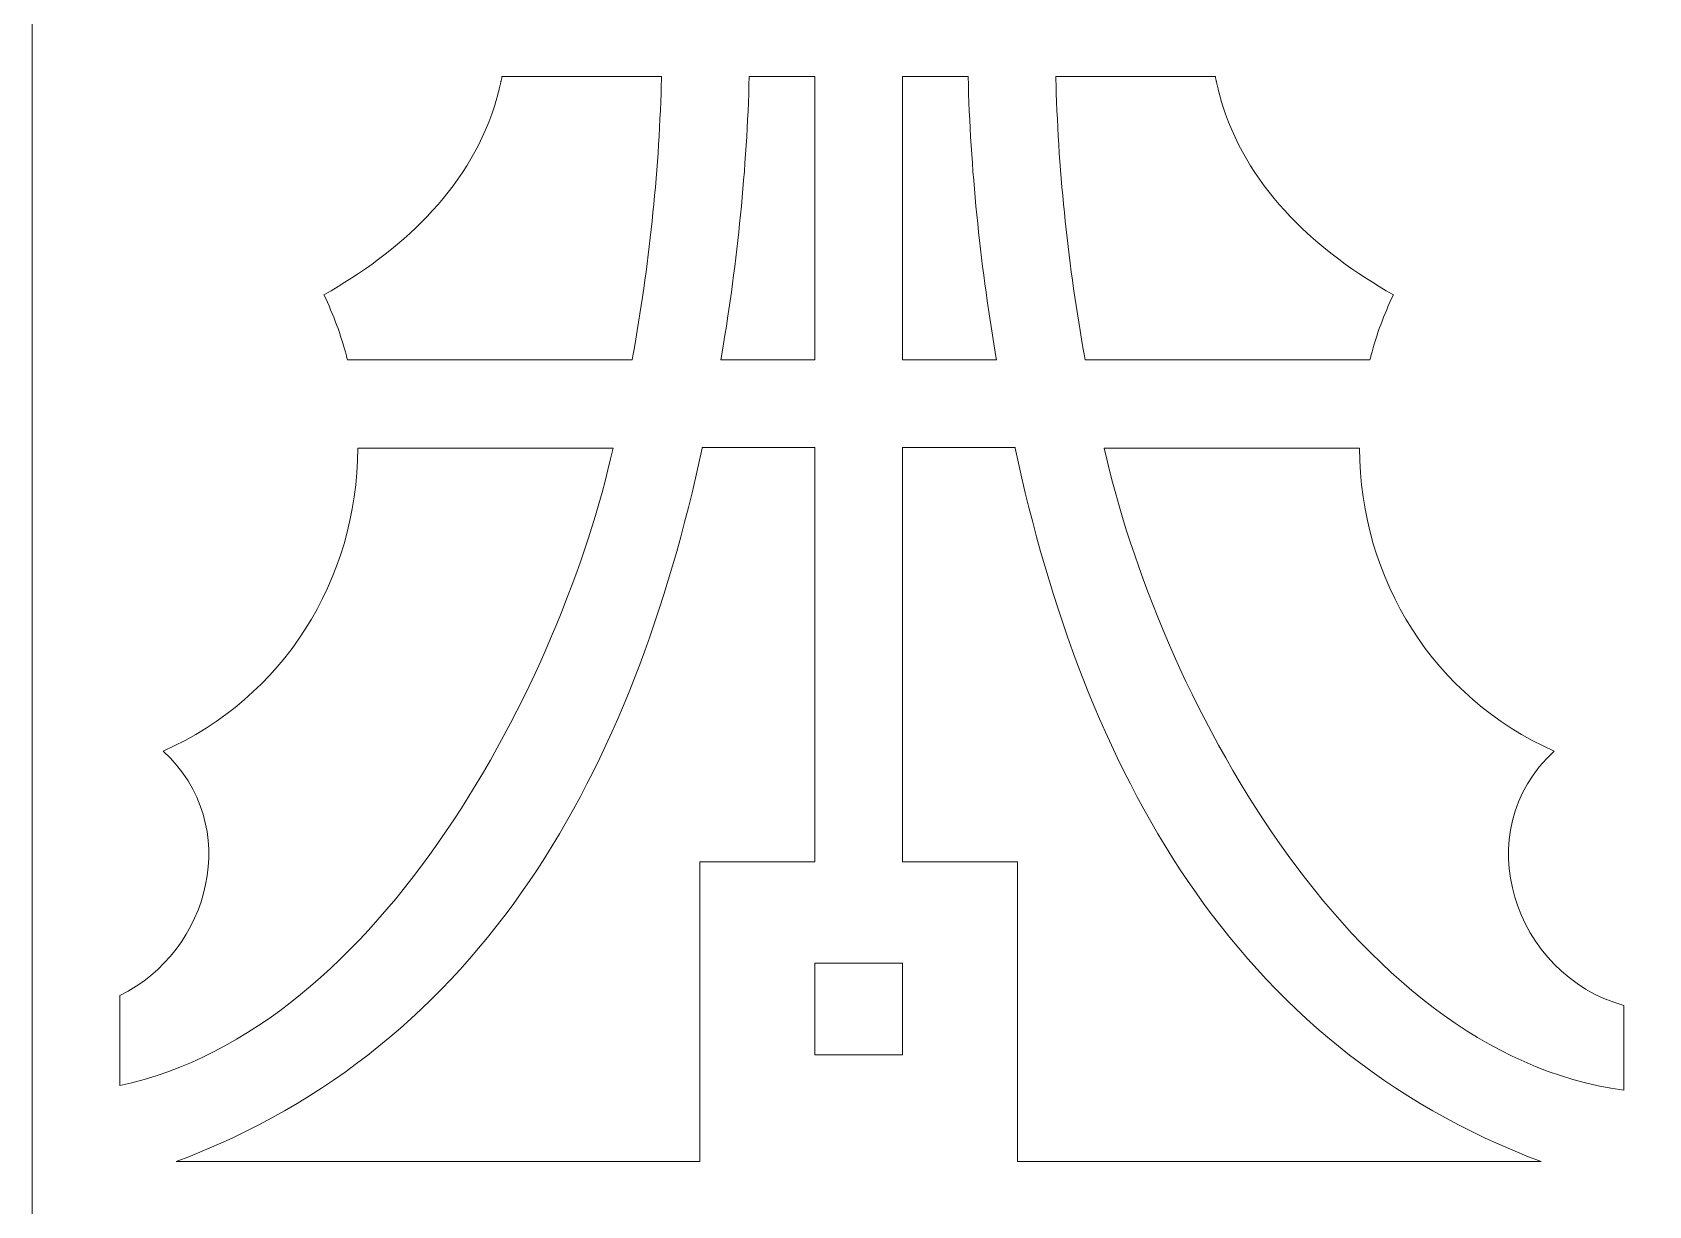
# Model space of a CAD drawing. Header units: centimetres. Extents: x -10 to 9.9, y -5 to 13.4.
# Drawn here: x -10.036 to -6.812, y -0.461 to 1.88 of the extents above; entities that cross this region are included whole.
import ezdxf

# ---------------------------------------------------------------- set-up
doc = ezdxf.new("R2010")
doc.units = ezdxf.units.CM
doc.header["$MEASUREMENT"] = 0
doc.layers.add('layer 1', color=7, linetype='Continuous')

msp = doc.modelspace()

# ---------------------------------------------------------------- linework, layer by layer
at = {"layer": 'layer 1', "color": 177, "lineweight": 9}
for points, knots in [([(-10.03585, 13.44236), (-10.03585, 13.44236), (-9.86153, 13.44236), (-9.86153, 13.44236), (-9.86153, 13.44236), (-9.86153, 13.44236), (-0.4594, 13.44236), (-0.4594, 13.44236), (-0.4594, 13.44236), (-0.4594, 13.44236), (-0.28508, 13.44236), (-0.28508, 13.44236), (-0.28508, 13.44236), (-0.28508, 13.44236), (-0.28508, 13.26803), (-0.28508, 13.26803), (-0.28508, 13.26803), (-0.28508, 13.26803), (-0.28508, -4.82596), (-0.28508, -4.82596), (-0.28508, -4.82596), (-0.28508, -4.82596), (-0.28508, -5.00029), (-0.28508, -5.00029), (-0.28508, -5.00029), (-0.28508, -5.00029), (-0.4594, -5.00029), (-0.4594, -5.00029), (-0.4594, -5.00029), (-0.4594, -5.00029), (-9.86153, -5.00029), (-9.86153, -5.00029), (-9.86153, -5.00029), (-9.86153, -5.00029), (-10.03585, -5.00029), (-10.03585, -5.00029), (-10.03585, -5.00029), (-10.03585, -5.00029), (-10.03585, -4.82596), (-10.03585, -4.82596), (-10.03585, -4.82596), (-10.03585, -4.82596), (-10.03585, 13.26803), (-10.03585, 13.26803), (-10.03585, 13.26803), (-10.03585, 13.26803), (-10.03585, 13.44236), (-10.03585, 13.44236)], [0, 0, 0, 0, 0.0769231, 0.0769231, 0.0769231, 0.0769231, 0.1538462, 0.1538462, 0.1538462, 0.1538462, 0.2307692, 0.2307692, 0.2307692, 0.2307692, 0.3076923, 0.3076923, 0.3076923, 0.3076923, 0.3846154, 0.3846154, 0.3846154, 0.3846154, 0.4615385, 0.4615385, 0.4615385, 0.4615385, 0.5384615, 0.5384615, 0.5384615, 0.5384615, 0.6153846, 0.6153846, 0.6153846, 0.6153846, 0.6923077, 0.6923077, 0.6923077, 0.6923077, 0.7692308, 0.7692308, 0.7692308, 0.7692308, 0.8461538, 0.8461538, 0.8461538, 0.8461538, 1, 1, 1, 1]), ([(-9.45412, 1.35599), (-9.30349, 1.44241), (-9.16931, 1.56161), (-9.11409, 1.73239), (-9.11409, 1.73239), (-9.11409, 1.73239), (-9.11407, 1.73239), (-9.11407, 1.73239), (-9.11407, 1.73239), (-9.11407, 1.73239), (-9.11346, 1.73433), (-9.11346, 1.73433), (-9.11346, 1.73433), (-9.11346, 1.73433), (-9.11344, 1.73433), (-9.11344, 1.73433), (-9.11344, 1.73433), (-9.11344, 1.73433), (-9.11199, 1.73919), (-9.11199, 1.73919), (-9.11199, 1.73919), (-9.11199, 1.73919), (-9.11195, 1.73919), (-9.11195, 1.73919), (-9.11195, 1.73919), (-9.11195, 1.73919), (-9.1117, 1.74012), (-9.1117, 1.74012), (-9.1117, 1.74012), (-9.1117, 1.74012), (-9.11168, 1.7401), (-9.11168, 1.7401), (-9.11168, 1.7401), (-9.11168, 1.7401), (-9.11167, 1.74021), (-9.11167, 1.74021), (-9.11167, 1.74021), (-9.11167, 1.74021), (-9.11165, 1.74021), (-9.11165, 1.74021), (-9.11165, 1.74021), (-9.11165, 1.74021), (-9.10998, 1.74601), (-9.10998, 1.74601), (-9.10998, 1.74601), (-9.10998, 1.74601), (-9.10996, 1.74602), (-9.10996, 1.74602), (-9.10996, 1.74602), (-9.10996, 1.74602), (-9.10973, 1.74685), (-9.10973, 1.74685), (-9.10973, 1.74685), (-9.10973, 1.74685), (-9.10972, 1.74685), (-9.10972, 1.74685), (-9.10972, 1.74685), (-9.10972, 1.74685), (-9.10794, 1.75327), (-9.10794, 1.75327), (-9.10794, 1.75327), (-9.10794, 1.75327), (-9.10792, 1.75327), (-9.10792, 1.75327), (-9.10792, 1.75327), (-9.10792, 1.75327), (-9.10774, 1.75402), (-9.10774, 1.75402), (-9.10774, 1.75402), (-9.10774, 1.75402), (-9.10772, 1.75403), (-9.10772, 1.75403), (-9.10772, 1.75403), (-9.10772, 1.75403), (-9.10582, 1.76131), (-9.10582, 1.76131), (-9.10582, 1.76131), (-9.10582, 1.76131), (-9.1058, 1.76131), (-9.1058, 1.76131), (-9.1058, 1.76131), (-9.1058, 1.76131), (-9.10578, 1.76145), (-9.10578, 1.76145), (-9.10578, 1.76145), (-9.10578, 1.76145), (-9.10577, 1.76145), (-9.10577, 1.76145), (-9.10577, 1.76145), (-9.10577, 1.76145), (-9.1046, 1.76621), (-9.1046, 1.76621), (-9.1046, 1.76621), (-9.1046, 1.76621), (-9.10459, 1.76621), (-9.10459, 1.76621), (-9.10459, 1.76621), (-9.10459, 1.76621), (-9.1044, 1.76711), (-9.1044, 1.76711), (-9.1044, 1.76711), (-9.1044, 1.76711), (-9.10438, 1.76716), (-9.10438, 1.76716), (-9.10438, 1.76716), (-9.10438, 1.76716), (-9.10248, 1.77538), (-9.10248, 1.77538), (-9.10248, 1.77538), (-9.10248, 1.77538), (-9.10245, 1.77538), (-9.10245, 1.77538), (-9.10245, 1.77538), (-9.10245, 1.77538), (-9.10227, 1.77627), (-9.10227, 1.77627), (-9.10227, 1.77627), (-9.10227, 1.77627), (-9.10226, 1.77627), (-9.10226, 1.77627), (-9.10226, 1.77627), (-9.10226, 1.77627), (-9.10112, 1.78174), (-9.10112, 1.78174), (-9.10112, 1.78174), (-9.10112, 1.78174), (-9.1011, 1.78174), (-9.1011, 1.78174), (-9.1011, 1.78174), (-9.1011, 1.78174), (-9.10095, 1.78262), (-9.10095, 1.78262), (-9.10095, 1.78262), (-9.10095, 1.78262), (-9.10094, 1.78262), (-9.10094, 1.78262), (-9.10094, 1.78262), (-9.10094, 1.78262), (-9.10072, 1.78368), (-9.10072, 1.78368), (-9.10072, 1.78368), (-9.10072, 1.78368), (-9.10071, 1.78368), (-9.10071, 1.78368), (-9.10071, 1.78368), (-9.10071, 1.78368), (-9.09965, 1.78903), (-9.09965, 1.78903), (-9.09965, 1.78903), (-9.09965, 1.78903), (-9.09963, 1.78904), (-9.09963, 1.78904), (-9.09963, 1.78904), (-9.09963, 1.78904), (-9.09905, 1.79204), (-9.09905, 1.79204), (-9.09905, 1.79204), (-9.09905, 1.79204), (-9.09899, 1.79204), (-9.09899, 1.79204), (-9.09899, 1.79204), (-9.09899, 1.79204), (-9.09899, 1.79204), (-9.09899, 1.79204), (-9.09899, 1.79204), (-9.09899, 1.79204), (-8.7808, 1.79204), (-8.7808, 1.79204), (-8.7808, 1.79204), (-8.7808, 1.79204), (-8.781, 1.78443), (-8.781, 1.78443), (-8.781, 1.78443), (-8.781, 1.78443), (-8.78102, 1.78443), (-8.78102, 1.78443), (-8.78102, 1.78443), (-8.78102, 1.78443), (-8.78102, 1.78443), (-8.78102, 1.78443), (-8.78102, 1.78443), (-8.78102, 1.78443), (-8.78102, 1.78438), (-8.78102, 1.78438), (-8.78102, 1.78438), (-8.78102, 1.78438), (-8.78124, 1.77519), (-8.78124, 1.77519), (-8.78124, 1.77519), (-8.78124, 1.77519), (-8.78125, 1.7752), (-8.78125, 1.7752), (-8.78125, 1.7752), (-8.78125, 1.7752), (-8.78129, 1.77519), (-8.78129, 1.77519), (-8.78129, 1.77519), (-8.78129, 1.77519), (-8.78127, 1.77516), (-8.78127, 1.77516), (-8.78127, 1.77516), (-8.78644, 1.59354), (-8.80618, 1.41242), (-8.83774, 1.23469), (-8.83774, 1.23469), (-8.83774, 1.23469), (-8.83777, 1.23471), (-8.83777, 1.23471), (-8.83777, 1.23471), (-8.83777, 1.23471), (-8.83779, 1.23473), (-8.83779, 1.23473), (-8.83779, 1.23473), (-8.83779, 1.23473), (-8.8378, 1.23469), (-8.8378, 1.23469), (-8.8378, 1.23469), (-8.8378, 1.23469), (-8.83928, 1.22623), (-8.83928, 1.22623), (-8.83928, 1.22623), (-8.83928, 1.22623), (-8.83929, 1.22623), (-8.83929, 1.22623), (-8.83929, 1.22623), (-8.83929, 1.22623), (-8.83931, 1.22623), (-8.83931, 1.22623), (-8.83931, 1.22623), (-8.83931, 1.22623), (-8.83933, 1.22623), (-8.83933, 1.22623), (-8.83933, 1.22623), (-8.83933, 1.22623), (-9.40721, 1.22623), (-9.40721, 1.22623), (-9.40721, 1.22623), (-9.40721, 1.22623), (-9.40724, 1.22623), (-9.40724, 1.22623), (-9.40724, 1.22623), (-9.40724, 1.22623), (-9.40779, 1.22836), (-9.40779, 1.22836), (-9.40779, 1.22836), (-9.40779, 1.22836), (-9.40781, 1.22836), (-9.40781, 1.22836), (-9.40781, 1.22836), (-9.40781, 1.22836), (-9.40831, 1.2305), (-9.40831, 1.2305), (-9.40831, 1.2305), (-9.40831, 1.2305), (-9.40832, 1.2305), (-9.40832, 1.2305), (-9.40832, 1.2305), (-9.40832, 1.2305), (-9.40889, 1.23263), (-9.40889, 1.23263), (-9.40889, 1.23263), (-9.40889, 1.23263), (-9.40891, 1.23263), (-9.40891, 1.23263), (-9.40891, 1.23263), (-9.40891, 1.23263), (-9.40941, 1.23473), (-9.40941, 1.23473), (-9.40941, 1.23473), (-9.40941, 1.23473), (-9.40943, 1.23473), (-9.40943, 1.23473), (-9.40943, 1.23473), (-9.42023, 1.2763), (-9.43548, 1.31717), (-9.45412, 1.35599)], [0, 0, 0, 0, 0.0142857, 0.0142857, 0.0142857, 0.0142857, 0.0285714, 0.0285714, 0.0285714, 0.0285714, 0.0428571, 0.0428571, 0.0428571, 0.0428571, 0.0571429, 0.0571429, 0.0571429, 0.0571429, 0.0714286, 0.0714286, 0.0714286, 0.0714286, 0.0857143, 0.0857143, 0.0857143, 0.0857143, 0.1, 0.1, 0.1, 0.1, 0.1142857, 0.1142857, 0.1142857, 0.1142857, 0.1285714, 0.1285714, 0.1285714, 0.1285714, 0.1428571, 0.1428571, 0.1428571, 0.1428571, 0.1571429, 0.1571429, 0.1571429, 0.1571429, 0.1714286, 0.1714286, 0.1714286, 0.1714286, 0.1857143, 0.1857143, 0.1857143, 0.1857143, 0.2, 0.2, 0.2, 0.2, 0.2142857, 0.2142857, 0.2142857, 0.2142857, 0.2285714, 0.2285714, 0.2285714, 0.2285714, 0.2428571, 0.2428571, 0.2428571, 0.2428571, 0.2571429, 0.2571429, 0.2571429, 0.2571429, 0.2714286, 0.2714286, 0.2714286, 0.2714286, 0.2857143, 0.2857143, 0.2857143, 0.2857143, 0.3, 0.3, 0.3, 0.3, 0.3142857, 0.3142857, 0.3142857, 0.3142857, 0.3285714, 0.3285714, 0.3285714, 0.3285714, 0.3428571, 0.3428571, 0.3428571, 0.3428571, 0.3571429, 0.3571429, 0.3571429, 0.3571429, 0.3714286, 0.3714286, 0.3714286, 0.3714286, 0.3857143, 0.3857143, 0.3857143, 0.3857143, 0.4, 0.4, 0.4, 0.4, 0.4142857, 0.4142857, 0.4142857, 0.4142857, 0.4285714, 0.4285714, 0.4285714, 0.4285714, 0.4428571, 0.4428571, 0.4428571, 0.4428571, 0.4571429, 0.4571429, 0.4571429, 0.4571429, 0.4714286, 0.4714286, 0.4714286, 0.4714286, 0.4857143, 0.4857143, 0.4857143, 0.4857143, 0.5, 0.5, 0.5, 0.5, 0.5142857, 0.5142857, 0.5142857, 0.5142857, 0.5285714, 0.5285714, 0.5285714, 0.5285714, 0.5428571, 0.5428571, 0.5428571, 0.5428571, 0.5571429, 0.5571429, 0.5571429, 0.5571429, 0.5714286, 0.5714286, 0.5714286, 0.5714286, 0.5857143, 0.5857143, 0.5857143, 0.5857143, 0.6, 0.6, 0.6, 0.6, 0.6142857, 0.6142857, 0.6142857, 0.6142857, 0.6285714, 0.6285714, 0.6285714, 0.6285714, 0.6428571, 0.6428571, 0.6428571, 0.6428571, 0.6571429, 0.6571429, 0.6571429, 0.6571429, 0.6714286, 0.6714286, 0.6714286, 0.6714286, 0.6857143, 0.6857143, 0.6857143, 0.6857143, 0.7, 0.7, 0.7, 0.7, 0.7142857, 0.7142857, 0.7142857, 0.7142857, 0.7285714, 0.7285714, 0.7285714, 0.7285714, 0.7428571, 0.7428571, 0.7428571, 0.7428571, 0.7571429, 0.7571429, 0.7571429, 0.7571429, 0.7714286, 0.7714286, 0.7714286, 0.7714286, 0.7857143, 0.7857143, 0.7857143, 0.7857143, 0.8, 0.8, 0.8, 0.8, 0.8142857, 0.8142857, 0.8142857, 0.8142857, 0.8285714, 0.8285714, 0.8285714, 0.8285714, 0.8428571, 0.8428571, 0.8428571, 0.8428571, 0.8571429, 0.8571429, 0.8571429, 0.8571429, 0.8714286, 0.8714286, 0.8714286, 0.8714286, 0.8857143, 0.8857143, 0.8857143, 0.8857143, 0.9, 0.9, 0.9, 0.9, 0.9142857, 0.9142857, 0.9142857, 0.9142857, 0.9285714, 0.9285714, 0.9285714, 0.9285714, 0.9428571, 0.9428571, 0.9428571, 0.9428571, 0.9571429, 0.9571429, 0.9571429, 0.9571429, 0.9714286, 0.9714286, 0.9714286, 0.9714286, 1, 1, 1, 1]), ([(-8.60595, 1.79204), (-8.60595, 1.79204), (-8.60593, 1.79204), (-8.60593, 1.79204), (-8.60593, 1.79204), (-8.60593, 1.79204), (-8.47499, 1.79204), (-8.47499, 1.79204), (-8.47499, 1.79204), (-8.47499, 1.79204), (-8.47499, 1.77645), (-8.47499, 1.77645), (-8.47499, 1.77645), (-8.47499, 1.77645), (-8.47499, 1.75055), (-8.47499, 1.75055), (-8.47499, 1.75055), (-8.47499, 1.75055), (-8.47499, 1.72467), (-8.47499, 1.72467), (-8.47499, 1.72467), (-8.47499, 1.72467), (-8.47499, 1.69876), (-8.47499, 1.69876), (-8.47499, 1.69876), (-8.47499, 1.69876), (-8.47499, 1.6729), (-8.47499, 1.6729), (-8.47499, 1.6729), (-8.47499, 1.6729), (-8.47499, 1.64701), (-8.47499, 1.64701), (-8.47499, 1.64701), (-8.47499, 1.64701), (-8.47499, 1.6211), (-8.47499, 1.6211), (-8.47499, 1.6211), (-8.47499, 1.6211), (-8.47499, 1.5953), (-8.47499, 1.5953), (-8.47499, 1.5953), (-8.47499, 1.5953), (-8.47499, 1.56936), (-8.47499, 1.56936), (-8.47499, 1.56936), (-8.47499, 1.56936), (-8.47499, 1.54346), (-8.47499, 1.54346), (-8.47499, 1.54346), (-8.47499, 1.54346), (-8.47499, 1.51757), (-8.47499, 1.51757), (-8.47499, 1.51757), (-8.47499, 1.51757), (-8.47499, 1.49168), (-8.47499, 1.49168), (-8.47499, 1.49168), (-8.47499, 1.49168), (-8.47499, 1.46581), (-8.47499, 1.46581), (-8.47499, 1.46581), (-8.47499, 1.46581), (-8.47499, 1.4399), (-8.47499, 1.4399), (-8.47499, 1.4399), (-8.47499, 1.4399), (-8.47499, 1.41403), (-8.47499, 1.41403), (-8.47499, 1.41403), (-8.47499, 1.41403), (-8.47499, 1.38813), (-8.47499, 1.38813), (-8.47499, 1.38813), (-8.47499, 1.38813), (-8.47499, 1.36225), (-8.47499, 1.36225), (-8.47499, 1.36225), (-8.47499, 1.36225), (-8.47501, 1.33637), (-8.47501, 1.33637), (-8.47501, 1.33637), (-8.47501, 1.33637), (-8.47499, 1.31047), (-8.47499, 1.31047), (-8.47499, 1.31047), (-8.47499, 1.31047), (-8.47499, 1.28459), (-8.47499, 1.28459), (-8.47499, 1.28459), (-8.47499, 1.28459), (-8.47499, 1.2587), (-8.47499, 1.2587), (-8.47499, 1.2587), (-8.47499, 1.2587), (-8.47499, 1.23281), (-8.47499, 1.23281), (-8.47499, 1.23281), (-8.47499, 1.23281), (-8.47499, 1.22623), (-8.47499, 1.22623), (-8.47499, 1.22623), (-8.47499, 1.22623), (-8.66248, 1.22623), (-8.66248, 1.22623), (-8.66248, 1.22623), (-8.66248, 1.22623), (-8.66132, 1.23312), (-8.66132, 1.23312), (-8.66132, 1.23312), (-8.66132, 1.23312), (-8.6613, 1.23312), (-8.6613, 1.23312), (-8.6613, 1.23312), (-8.6613, 1.23312), (-8.66127, 1.2331), (-8.66127, 1.2331), (-8.66127, 1.2331), (-8.66127, 1.2331), (-8.66125, 1.2331), (-8.66125, 1.2331), (-8.66125, 1.2331), (-8.66125, 1.2331), (-8.6598, 1.24162), (-8.6598, 1.24162), (-8.6598, 1.24162), (-8.6598, 1.24162), (-8.65978, 1.24162), (-8.65978, 1.24162), (-8.65978, 1.24162), (-8.65978, 1.24162), (-8.65976, 1.24162), (-8.65976, 1.24162), (-8.65976, 1.24162), (-8.65976, 1.24162), (-8.65974, 1.24162), (-8.65974, 1.24162), (-8.65974, 1.24162), (-8.62956, 1.4235), (-8.61047, 1.60786), (-8.60595, 1.79204)], [0, 0, 0, 0, 0.0277778, 0.0277778, 0.0277778, 0.0277778, 0.0555556, 0.0555556, 0.0555556, 0.0555556, 0.0833333, 0.0833333, 0.0833333, 0.0833333, 0.1111111, 0.1111111, 0.1111111, 0.1111111, 0.1388889, 0.1388889, 0.1388889, 0.1388889, 0.1666667, 0.1666667, 0.1666667, 0.1666667, 0.1944444, 0.1944444, 0.1944444, 0.1944444, 0.2222222, 0.2222222, 0.2222222, 0.2222222, 0.25, 0.25, 0.25, 0.25, 0.2777778, 0.2777778, 0.2777778, 0.2777778, 0.3055556, 0.3055556, 0.3055556, 0.3055556, 0.3333333, 0.3333333, 0.3333333, 0.3333333, 0.3611111, 0.3611111, 0.3611111, 0.3611111, 0.3888889, 0.3888889, 0.3888889, 0.3888889, 0.4166667, 0.4166667, 0.4166667, 0.4166667, 0.4444444, 0.4444444, 0.4444444, 0.4444444, 0.4722222, 0.4722222, 0.4722222, 0.4722222, 0.5, 0.5, 0.5, 0.5, 0.5277778, 0.5277778, 0.5277778, 0.5277778, 0.5555556, 0.5555556, 0.5555556, 0.5555556, 0.5833333, 0.5833333, 0.5833333, 0.5833333, 0.6111111, 0.6111111, 0.6111111, 0.6111111, 0.6388889, 0.6388889, 0.6388889, 0.6388889, 0.6666667, 0.6666667, 0.6666667, 0.6666667, 0.6944444, 0.6944444, 0.6944444, 0.6944444, 0.7222222, 0.7222222, 0.7222222, 0.7222222, 0.75, 0.75, 0.75, 0.75, 0.7777778, 0.7777778, 0.7777778, 0.7777778, 0.8055556, 0.8055556, 0.8055556, 0.8055556, 0.8333333, 0.8333333, 0.8333333, 0.8333333, 0.8611111, 0.8611111, 0.8611111, 0.8611111, 0.8888889, 0.8888889, 0.8888889, 0.8888889, 0.9166667, 0.9166667, 0.9166667, 0.9166667, 0.9444444, 0.9444444, 0.9444444, 0.9444444, 1, 1, 1, 1]), ([(-8.30019, 1.22623), (-8.30019, 1.22623), (-8.30019, 1.23281), (-8.30019, 1.23281), (-8.30019, 1.23281), (-8.30019, 1.23281), (-8.30017, 1.2587), (-8.30017, 1.2587), (-8.30017, 1.2587), (-8.30017, 1.2587), (-8.30017, 1.28459), (-8.30017, 1.28459), (-8.30017, 1.28459), (-8.30017, 1.28459), (-8.30017, 1.31047), (-8.30017, 1.31047), (-8.30017, 1.31047), (-8.30017, 1.31047), (-8.30019, 1.33637), (-8.30019, 1.33637), (-8.30019, 1.33637), (-8.30019, 1.33637), (-8.30017, 1.36225), (-8.30017, 1.36225), (-8.30017, 1.36225), (-8.30017, 1.36225), (-8.30017, 1.38813), (-8.30017, 1.38813), (-8.30017, 1.38813), (-8.30017, 1.38813), (-8.30017, 1.41403), (-8.30017, 1.41403), (-8.30017, 1.41403), (-8.30017, 1.41403), (-8.30017, 1.4399), (-8.30017, 1.4399), (-8.30017, 1.4399), (-8.30017, 1.4399), (-8.30017, 1.46579), (-8.30017, 1.46579), (-8.30017, 1.46579), (-8.30017, 1.46579), (-8.30019, 1.49168), (-8.30019, 1.49168), (-8.30019, 1.49168), (-8.30019, 1.49168), (-8.30017, 1.51757), (-8.30017, 1.51757), (-8.30017, 1.51757), (-8.30017, 1.51757), (-8.30017, 1.54346), (-8.30017, 1.54346), (-8.30017, 1.54346), (-8.30017, 1.54346), (-8.30019, 1.56934), (-8.30019, 1.56934), (-8.30019, 1.56934), (-8.30019, 1.56934), (-8.30014, 1.59523), (-8.30014, 1.59523), (-8.30014, 1.59523), (-8.30014, 1.59523), (-8.30017, 1.62112), (-8.30017, 1.62112), (-8.30017, 1.62112), (-8.30017, 1.62112), (-8.30017, 1.64701), (-8.30017, 1.64701), (-8.30017, 1.64701), (-8.30017, 1.64701), (-8.30017, 1.6729), (-8.30017, 1.6729), (-8.30017, 1.6729), (-8.30017, 1.6729), (-8.30017, 1.69877), (-8.30017, 1.69877), (-8.30017, 1.69877), (-8.30017, 1.69877), (-8.30017, 1.72469), (-8.30017, 1.72469), (-8.30017, 1.72469), (-8.30017, 1.72469), (-8.30017, 1.75055), (-8.30017, 1.75055), (-8.30017, 1.75055), (-8.30017, 1.75055), (-8.30019, 1.77645), (-8.30019, 1.77645), (-8.30019, 1.77645), (-8.30019, 1.77645), (-8.30017, 1.79204), (-8.30017, 1.79204), (-8.30017, 1.79204), (-8.30017, 1.79204), (-8.16927, 1.79204), (-8.16927, 1.79204), (-8.16927, 1.79204), (-8.16927, 1.79204), (-8.16925, 1.79204), (-8.16925, 1.79204), (-8.16925, 1.79204), (-8.16472, 1.60783), (-8.14559, 1.42348), (-8.11543, 1.24164), (-8.11543, 1.24164), (-8.11543, 1.24164), (-8.11542, 1.24162), (-8.11542, 1.24162), (-8.11542, 1.24162), (-8.11542, 1.24162), (-8.1154, 1.24162), (-8.1154, 1.24162), (-8.1154, 1.24162), (-8.1154, 1.24162), (-8.11538, 1.24162), (-8.11538, 1.24162), (-8.11538, 1.24162), (-8.11538, 1.24162), (-8.11391, 1.23312), (-8.11391, 1.23312), (-8.11391, 1.23312), (-8.11391, 1.23312), (-8.11389, 1.2331), (-8.11389, 1.2331), (-8.11389, 1.2331), (-8.11389, 1.2331), (-8.11386, 1.23312), (-8.11386, 1.23312), (-8.11386, 1.23312), (-8.11386, 1.23312), (-8.11385, 1.23312), (-8.11385, 1.23312), (-8.11385, 1.23312), (-8.11385, 1.23312), (-8.1127, 1.22623), (-8.1127, 1.22623), (-8.1127, 1.22623), (-8.1127, 1.22623), (-8.30019, 1.22623), (-8.30019, 1.22623)], [0, 0, 0, 0, 0.0277778, 0.0277778, 0.0277778, 0.0277778, 0.0555556, 0.0555556, 0.0555556, 0.0555556, 0.0833333, 0.0833333, 0.0833333, 0.0833333, 0.1111111, 0.1111111, 0.1111111, 0.1111111, 0.1388889, 0.1388889, 0.1388889, 0.1388889, 0.1666667, 0.1666667, 0.1666667, 0.1666667, 0.1944444, 0.1944444, 0.1944444, 0.1944444, 0.2222222, 0.2222222, 0.2222222, 0.2222222, 0.25, 0.25, 0.25, 0.25, 0.2777778, 0.2777778, 0.2777778, 0.2777778, 0.3055556, 0.3055556, 0.3055556, 0.3055556, 0.3333333, 0.3333333, 0.3333333, 0.3333333, 0.3611111, 0.3611111, 0.3611111, 0.3611111, 0.3888889, 0.3888889, 0.3888889, 0.3888889, 0.4166667, 0.4166667, 0.4166667, 0.4166667, 0.4444444, 0.4444444, 0.4444444, 0.4444444, 0.4722222, 0.4722222, 0.4722222, 0.4722222, 0.5, 0.5, 0.5, 0.5, 0.5277778, 0.5277778, 0.5277778, 0.5277778, 0.5555556, 0.5555556, 0.5555556, 0.5555556, 0.5833333, 0.5833333, 0.5833333, 0.5833333, 0.6111111, 0.6111111, 0.6111111, 0.6111111, 0.6388889, 0.6388889, 0.6388889, 0.6388889, 0.6666667, 0.6666667, 0.6666667, 0.6666667, 0.6944444, 0.6944444, 0.6944444, 0.6944444, 0.7222222, 0.7222222, 0.7222222, 0.7222222, 0.75, 0.75, 0.75, 0.75, 0.7777778, 0.7777778, 0.7777778, 0.7777778, 0.8055556, 0.8055556, 0.8055556, 0.8055556, 0.8333333, 0.8333333, 0.8333333, 0.8333333, 0.8611111, 0.8611111, 0.8611111, 0.8611111, 0.8888889, 0.8888889, 0.8888889, 0.8888889, 0.9166667, 0.9166667, 0.9166667, 0.9166667, 0.9444444, 0.9444444, 0.9444444, 0.9444444, 1, 1, 1, 1]), ([(-7.32105, 1.35599), (-7.4717, 1.44241), (-7.60592, 1.56161), (-7.66108, 1.73239), (-7.66108, 1.73239), (-7.66108, 1.73239), (-7.66109, 1.73239), (-7.66109, 1.73239), (-7.66109, 1.73239), (-7.66109, 1.73239), (-7.66171, 1.73433), (-7.66171, 1.73433), (-7.66171, 1.73433), (-7.66171, 1.73433), (-7.66173, 1.73431), (-7.66173, 1.73431), (-7.66173, 1.73431), (-7.66173, 1.73431), (-7.6632, 1.73919), (-7.6632, 1.73919), (-7.6632, 1.73919), (-7.6632, 1.73919), (-7.66322, 1.73921), (-7.66322, 1.73921), (-7.66322, 1.73921), (-7.66322, 1.73921), (-7.66347, 1.74012), (-7.66347, 1.74012), (-7.66347, 1.74012), (-7.66347, 1.74012), (-7.66349, 1.74012), (-7.66349, 1.74012), (-7.66349, 1.74012), (-7.66349, 1.74012), (-7.66352, 1.74021), (-7.66352, 1.74021), (-7.66352, 1.74021), (-7.66352, 1.74021), (-7.66354, 1.74021), (-7.66354, 1.74021), (-7.66354, 1.74021), (-7.66354, 1.74021), (-7.66521, 1.74601), (-7.66521, 1.74601), (-7.66521, 1.74601), (-7.66521, 1.74601), (-7.66523, 1.74601), (-7.66523, 1.74601), (-7.66523, 1.74601), (-7.66523, 1.74601), (-7.66545, 1.74685), (-7.66545, 1.74685), (-7.66545, 1.74685), (-7.66545, 1.74685), (-7.66546, 1.74685), (-7.66546, 1.74685), (-7.66546, 1.74685), (-7.66546, 1.74685), (-7.66724, 1.75327), (-7.66724, 1.75327), (-7.66724, 1.75327), (-7.66724, 1.75327), (-7.66726, 1.75325), (-7.66726, 1.75325), (-7.66726, 1.75325), (-7.66726, 1.75325), (-7.66744, 1.75403), (-7.66744, 1.75403), (-7.66744, 1.75403), (-7.66744, 1.75403), (-7.66745, 1.75403), (-7.66745, 1.75403), (-7.66745, 1.75403), (-7.66745, 1.75403), (-7.66935, 1.76131), (-7.66935, 1.76131), (-7.66935, 1.76131), (-7.66935, 1.76131), (-7.66936, 1.76131), (-7.66936, 1.76131), (-7.66936, 1.76131), (-7.66936, 1.76131), (-7.66938, 1.76147), (-7.66938, 1.76147), (-7.66938, 1.76147), (-7.66938, 1.76147), (-7.66939, 1.76145), (-7.66939, 1.76145), (-7.66939, 1.76145), (-7.66939, 1.76145), (-7.67058, 1.76621), (-7.67058, 1.76621), (-7.67058, 1.76621), (-7.67058, 1.76621), (-7.67059, 1.76621), (-7.67059, 1.76621), (-7.67059, 1.76621), (-7.67059, 1.76621), (-7.67077, 1.76711), (-7.67077, 1.76711), (-7.67077, 1.76711), (-7.67077, 1.76711), (-7.67081, 1.76711), (-7.67081, 1.76711), (-7.67081, 1.76711), (-7.67081, 1.76711), (-7.6727, 1.77538), (-7.6727, 1.77538), (-7.6727, 1.77538), (-7.6727, 1.77538), (-7.67271, 1.77538), (-7.67271, 1.77538), (-7.67271, 1.77538), (-7.67271, 1.77538), (-7.67291, 1.77627), (-7.67291, 1.77627), (-7.67291, 1.77627), (-7.67291, 1.77627), (-7.67293, 1.77627), (-7.67293, 1.77627), (-7.67293, 1.77627), (-7.67293, 1.77627), (-7.67409, 1.78174), (-7.67409, 1.78174), (-7.67409, 1.78174), (-7.67409, 1.78174), (-7.67409, 1.78174), (-7.67409, 1.78174), (-7.67409, 1.78174), (-7.67409, 1.78174), (-7.67424, 1.78262), (-7.67424, 1.78262), (-7.67424, 1.78262), (-7.67424, 1.78262), (-7.67425, 1.78263), (-7.67425, 1.78263), (-7.67425, 1.78263), (-7.67425, 1.78263), (-7.67447, 1.78368), (-7.67447, 1.78368), (-7.67447, 1.78368), (-7.67447, 1.78368), (-7.67448, 1.78368), (-7.67448, 1.78368), (-7.67448, 1.78368), (-7.67448, 1.78368), (-7.67553, 1.78903), (-7.67553, 1.78903), (-7.67553, 1.78903), (-7.67553, 1.78903), (-7.67553, 1.78904), (-7.67553, 1.78904), (-7.67553, 1.78904), (-7.67553, 1.78904), (-7.6761, 1.79204), (-7.6761, 1.79204), (-7.6761, 1.79204), (-7.6761, 1.79204), (-7.67612, 1.79204), (-7.67612, 1.79204), (-7.67612, 1.79204), (-7.67612, 1.79204), (-7.67613, 1.79204), (-7.67613, 1.79204), (-7.67613, 1.79204), (-7.67613, 1.79204), (-7.99439, 1.79204), (-7.99439, 1.79204), (-7.99439, 1.79204), (-7.99439, 1.79204), (-7.99419, 1.78443), (-7.99419, 1.78443), (-7.99419, 1.78443), (-7.99419, 1.78443), (-7.99417, 1.78443), (-7.99417, 1.78443), (-7.99417, 1.78443), (-7.99417, 1.78443), (-7.99416, 1.78443), (-7.99416, 1.78443), (-7.99416, 1.78443), (-7.99416, 1.78443), (-7.99416, 1.7844), (-7.99416, 1.7844), (-7.99416, 1.7844), (-7.99416, 1.7844), (-7.99394, 1.77519), (-7.99394, 1.77519), (-7.99394, 1.77519), (-7.99394, 1.77519), (-7.99393, 1.77519), (-7.99393, 1.77519), (-7.99393, 1.77519), (-7.99393, 1.77519), (-7.99392, 1.77519), (-7.99392, 1.77519), (-7.99392, 1.77519), (-7.99392, 1.77519), (-7.99392, 1.77516), (-7.99392, 1.77516), (-7.99392, 1.77516), (-7.98879, 1.5936), (-7.969, 1.41242), (-7.93743, 1.23469), (-7.93743, 1.23469), (-7.93743, 1.23469), (-7.93741, 1.23469), (-7.93741, 1.23469), (-7.93741, 1.23469), (-7.93741, 1.23469), (-7.93739, 1.23469), (-7.93739, 1.23469), (-7.93739, 1.23469), (-7.93739, 1.23469), (-7.93738, 1.23469), (-7.93738, 1.23469), (-7.93738, 1.23469), (-7.93738, 1.23469), (-7.93589, 1.22623), (-7.93589, 1.22623), (-7.93589, 1.22623), (-7.93589, 1.22623), (-7.93587, 1.22623), (-7.93587, 1.22623), (-7.93587, 1.22623), (-7.93587, 1.22623), (-7.93586, 1.22621), (-7.93586, 1.22621), (-7.93586, 1.22621), (-7.93586, 1.22621), (-7.93583, 1.22623), (-7.93583, 1.22623), (-7.93583, 1.22623), (-7.93583, 1.22623), (-7.36796, 1.22623), (-7.36796, 1.22623), (-7.36796, 1.22623), (-7.36796, 1.22623), (-7.36795, 1.22621), (-7.36795, 1.22621), (-7.36795, 1.22621), (-7.36795, 1.22621), (-7.36738, 1.22836), (-7.36738, 1.22836), (-7.36738, 1.22836), (-7.36738, 1.22836), (-7.36736, 1.22834), (-7.36736, 1.22834), (-7.36736, 1.22834), (-7.36736, 1.22834), (-7.36686, 1.2305), (-7.36686, 1.2305), (-7.36686, 1.2305), (-7.36686, 1.2305), (-7.36684, 1.2305), (-7.36684, 1.2305), (-7.36684, 1.2305), (-7.36684, 1.2305), (-7.3663, 1.23263), (-7.3663, 1.23263), (-7.3663, 1.23263), (-7.3663, 1.23263), (-7.36628, 1.23263), (-7.36628, 1.23263), (-7.36628, 1.23263), (-7.36628, 1.23263), (-7.36576, 1.23474), (-7.36576, 1.23474), (-7.36576, 1.23474), (-7.36576, 1.23474), (-7.36574, 1.23473), (-7.36574, 1.23473), (-7.36574, 1.23473), (-7.35493, 1.27628), (-7.33968, 1.31717), (-7.32105, 1.35599)], [0, 0, 0, 0, 0.0142857, 0.0142857, 0.0142857, 0.0142857, 0.0285714, 0.0285714, 0.0285714, 0.0285714, 0.0428571, 0.0428571, 0.0428571, 0.0428571, 0.0571429, 0.0571429, 0.0571429, 0.0571429, 0.0714286, 0.0714286, 0.0714286, 0.0714286, 0.0857143, 0.0857143, 0.0857143, 0.0857143, 0.1, 0.1, 0.1, 0.1, 0.1142857, 0.1142857, 0.1142857, 0.1142857, 0.1285714, 0.1285714, 0.1285714, 0.1285714, 0.1428571, 0.1428571, 0.1428571, 0.1428571, 0.1571429, 0.1571429, 0.1571429, 0.1571429, 0.1714286, 0.1714286, 0.1714286, 0.1714286, 0.1857143, 0.1857143, 0.1857143, 0.1857143, 0.2, 0.2, 0.2, 0.2, 0.2142857, 0.2142857, 0.2142857, 0.2142857, 0.2285714, 0.2285714, 0.2285714, 0.2285714, 0.2428571, 0.2428571, 0.2428571, 0.2428571, 0.2571429, 0.2571429, 0.2571429, 0.2571429, 0.2714286, 0.2714286, 0.2714286, 0.2714286, 0.2857143, 0.2857143, 0.2857143, 0.2857143, 0.3, 0.3, 0.3, 0.3, 0.3142857, 0.3142857, 0.3142857, 0.3142857, 0.3285714, 0.3285714, 0.3285714, 0.3285714, 0.3428571, 0.3428571, 0.3428571, 0.3428571, 0.3571429, 0.3571429, 0.3571429, 0.3571429, 0.3714286, 0.3714286, 0.3714286, 0.3714286, 0.3857143, 0.3857143, 0.3857143, 0.3857143, 0.4, 0.4, 0.4, 0.4, 0.4142857, 0.4142857, 0.4142857, 0.4142857, 0.4285714, 0.4285714, 0.4285714, 0.4285714, 0.4428571, 0.4428571, 0.4428571, 0.4428571, 0.4571429, 0.4571429, 0.4571429, 0.4571429, 0.4714286, 0.4714286, 0.4714286, 0.4714286, 0.4857143, 0.4857143, 0.4857143, 0.4857143, 0.5, 0.5, 0.5, 0.5, 0.5142857, 0.5142857, 0.5142857, 0.5142857, 0.5285714, 0.5285714, 0.5285714, 0.5285714, 0.5428571, 0.5428571, 0.5428571, 0.5428571, 0.5571429, 0.5571429, 0.5571429, 0.5571429, 0.5714286, 0.5714286, 0.5714286, 0.5714286, 0.5857143, 0.5857143, 0.5857143, 0.5857143, 0.6, 0.6, 0.6, 0.6, 0.6142857, 0.6142857, 0.6142857, 0.6142857, 0.6285714, 0.6285714, 0.6285714, 0.6285714, 0.6428571, 0.6428571, 0.6428571, 0.6428571, 0.6571429, 0.6571429, 0.6571429, 0.6571429, 0.6714286, 0.6714286, 0.6714286, 0.6714286, 0.6857143, 0.6857143, 0.6857143, 0.6857143, 0.7, 0.7, 0.7, 0.7, 0.7142857, 0.7142857, 0.7142857, 0.7142857, 0.7285714, 0.7285714, 0.7285714, 0.7285714, 0.7428571, 0.7428571, 0.7428571, 0.7428571, 0.7571429, 0.7571429, 0.7571429, 0.7571429, 0.7714286, 0.7714286, 0.7714286, 0.7714286, 0.7857143, 0.7857143, 0.7857143, 0.7857143, 0.8, 0.8, 0.8, 0.8, 0.8142857, 0.8142857, 0.8142857, 0.8142857, 0.8285714, 0.8285714, 0.8285714, 0.8285714, 0.8428571, 0.8428571, 0.8428571, 0.8428571, 0.8571429, 0.8571429, 0.8571429, 0.8571429, 0.8714286, 0.8714286, 0.8714286, 0.8714286, 0.8857143, 0.8857143, 0.8857143, 0.8857143, 0.9, 0.9, 0.9, 0.9, 0.9142857, 0.9142857, 0.9142857, 0.9142857, 0.9285714, 0.9285714, 0.9285714, 0.9285714, 0.9428571, 0.9428571, 0.9428571, 0.9428571, 0.9571429, 0.9571429, 0.9571429, 0.9571429, 0.9714286, 0.9714286, 0.9714286, 0.9714286, 1, 1, 1, 1]), ([(-9.86153, -0.04176), (-9.86153, -0.04176), (-9.86153, -0.22153), (-9.86153, -0.22153), (-9.86153, -0.22153), (-9.33791, -0.11024), (-8.97822, 0.59441), (-8.87749, 1.05032), (-8.87749, 1.05032), (-8.87749, 1.05032), (-9.38645, 1.05032), (-9.38645, 1.05032), (-9.38645, 1.05032), (-9.38821, 0.78639), (-9.53498, 0.55239), (-9.77492, 0.44589), (-9.77492, 0.44589), (-9.77492, 0.44589), (-9.77497, 0.44588), (-9.77497, 0.44588), (-9.77497, 0.44588), (-9.61433, 0.29874), (-9.68061, 0.04591), (-9.86153, -0.04176)], [0, 0, 0, 0, 0.1428571, 0.1428571, 0.1428571, 0.1428571, 0.2857143, 0.2857143, 0.2857143, 0.2857143, 0.4285714, 0.4285714, 0.4285714, 0.4285714, 0.5714286, 0.5714286, 0.5714286, 0.5714286, 0.7142857, 0.7142857, 0.7142857, 0.7142857, 1, 1, 1, 1]), ([(-8.47499, 0.22472), (-8.47499, 0.22472), (-8.48003, 0.22472), (-8.48003, 0.22472), (-8.48003, 0.22472), (-8.48003, 0.22472), (-8.48055, 0.22472), (-8.48055, 0.22472), (-8.48055, 0.22472), (-8.48055, 0.22472), (-8.48975, 0.22472), (-8.48975, 0.22472), (-8.48975, 0.22472), (-8.48975, 0.22472), (-8.49037, 0.22472), (-8.49037, 0.22472), (-8.49037, 0.22472), (-8.49037, 0.22472), (-8.49955, 0.22472), (-8.49955, 0.22472), (-8.49955, 0.22472), (-8.49955, 0.22472), (-8.50005, 0.22474), (-8.50005, 0.22474), (-8.50005, 0.22474), (-8.50005, 0.22474), (-8.50927, 0.22472), (-8.50927, 0.22472), (-8.50927, 0.22472), (-8.50927, 0.22472), (-8.50983, 0.22472), (-8.50983, 0.22472), (-8.50983, 0.22472), (-8.50983, 0.22472), (-8.51903, 0.22472), (-8.51903, 0.22472), (-8.51903, 0.22472), (-8.51903, 0.22472), (-8.51955, 0.22475), (-8.51955, 0.22475), (-8.51955, 0.22475), (-8.51955, 0.22475), (-8.52879, 0.22472), (-8.52879, 0.22472), (-8.52879, 0.22472), (-8.52879, 0.22472), (-8.52928, 0.22472), (-8.52928, 0.22472), (-8.52928, 0.22472), (-8.52928, 0.22472), (-8.53851, 0.22472), (-8.53851, 0.22472), (-8.53851, 0.22472), (-8.53851, 0.22472), (-8.539, 0.22472), (-8.539, 0.22472), (-8.539, 0.22472), (-8.539, 0.22472), (-8.54824, 0.22472), (-8.54824, 0.22472), (-8.54824, 0.22472), (-8.54824, 0.22472), (-8.54878, 0.22472), (-8.54878, 0.22472), (-8.54878, 0.22472), (-8.54878, 0.22472), (-8.55801, 0.22472), (-8.55801, 0.22472), (-8.55801, 0.22472), (-8.55801, 0.22472), (-8.55851, 0.22472), (-8.55851, 0.22472), (-8.55851, 0.22472), (-8.55851, 0.22472), (-8.56774, 0.2247), (-8.56774, 0.2247), (-8.56774, 0.2247), (-8.56774, 0.2247), (-8.56832, 0.22472), (-8.56832, 0.22472), (-8.56832, 0.22472), (-8.56832, 0.22472), (-8.57751, 0.22472), (-8.57751, 0.22472), (-8.57751, 0.22472), (-8.57751, 0.22472), (-8.57802, 0.22472), (-8.57802, 0.22472), (-8.57802, 0.22472), (-8.57802, 0.22472), (-8.58724, 0.22472), (-8.58724, 0.22472), (-8.58724, 0.22472), (-8.58724, 0.22472), (-8.5878, 0.22472), (-8.5878, 0.22472), (-8.5878, 0.22472), (-8.5878, 0.22472), (-8.59702, 0.22472), (-8.59702, 0.22472), (-8.59702, 0.22472), (-8.59702, 0.22472), (-8.59754, 0.22472), (-8.59754, 0.22472), (-8.59754, 0.22472), (-8.59754, 0.22472), (-8.60674, 0.22472), (-8.60674, 0.22472), (-8.60674, 0.22472), (-8.60674, 0.22472), (-8.6073, 0.22472), (-8.6073, 0.22472), (-8.6073, 0.22472), (-8.6073, 0.22472), (-8.61652, 0.22472), (-8.61652, 0.22472), (-8.61652, 0.22472), (-8.61652, 0.22472), (-8.61702, 0.22472), (-8.61702, 0.22472), (-8.61702, 0.22472), (-8.61702, 0.22472), (-8.62626, 0.22472), (-8.62626, 0.22472), (-8.62626, 0.22472), (-8.62626, 0.22472), (-8.6268, 0.22472), (-8.6268, 0.22472), (-8.6268, 0.22472), (-8.6268, 0.22472), (-8.63602, 0.22472), (-8.63602, 0.22472), (-8.63602, 0.22472), (-8.63602, 0.22472), (-8.63652, 0.2247), (-8.63652, 0.2247), (-8.63652, 0.2247), (-8.63652, 0.2247), (-8.64575, 0.22472), (-8.64575, 0.22472), (-8.64575, 0.22472), (-8.64575, 0.22472), (-8.64628, 0.22472), (-8.64628, 0.22472), (-8.64628, 0.22472), (-8.64628, 0.22472), (-8.65551, 0.22472), (-8.65551, 0.22472), (-8.65551, 0.22472), (-8.65551, 0.22472), (-8.65604, 0.22472), (-8.65604, 0.22472), (-8.65604, 0.22472), (-8.65604, 0.22472), (-8.66527, 0.22472), (-8.66527, 0.22472), (-8.66527, 0.22472), (-8.66527, 0.22472), (-8.6658, 0.22472), (-8.6658, 0.22472), (-8.6658, 0.22472), (-8.6658, 0.22472), (-8.67503, 0.22472), (-8.67503, 0.22472), (-8.67503, 0.22472), (-8.67503, 0.22472), (-8.67553, 0.22472), (-8.67553, 0.22472), (-8.67553, 0.22472), (-8.67553, 0.22472), (-8.68475, 0.22472), (-8.68475, 0.22472), (-8.68475, 0.22472), (-8.68475, 0.22472), (-8.68525, 0.22472), (-8.68525, 0.22472), (-8.68525, 0.22472), (-8.68525, 0.22472), (-8.69449, 0.22474), (-8.69449, 0.22474), (-8.69449, 0.22474), (-8.69449, 0.22474), (-8.69499, 0.22472), (-8.69499, 0.22472), (-8.69499, 0.22472), (-8.69499, 0.22472), (-8.70421, 0.22472), (-8.70421, 0.22472), (-8.70421, 0.22472), (-8.70421, 0.22472), (-8.70423, 0.22312), (-8.70423, 0.22312), (-8.70423, 0.22312), (-8.70423, 0.22312), (-8.70421, -0.37314), (-8.70421, -0.37314), (-8.70421, -0.37314), (-8.70421, -0.37314), (-9.74906, -0.37314), (-9.74906, -0.37314), (-9.74906, -0.37314), (-9.13287, -0.14217), (-8.8368, 0.41205), (-8.69963, 1.05032), (-8.69963, 1.05032), (-8.69963, 1.05032), (-8.69948, 1.05086), (-8.69948, 1.05086), (-8.69948, 1.05086), (-8.69948, 1.05086), (-8.69946, 1.05086), (-8.69946, 1.05086), (-8.69946, 1.05086), (-8.69946, 1.05086), (-8.69939, 1.05138), (-8.69939, 1.05138), (-8.69939, 1.05138), (-8.69939, 1.05138), (-8.69937, 1.05138), (-8.69937, 1.05138), (-8.69937, 1.05138), (-8.69937, 1.05138), (-8.69923, 1.05189), (-8.69923, 1.05189), (-8.69923, 1.05189), (-8.69923, 1.05189), (-8.69921, 1.05189), (-8.69921, 1.05189), (-8.69921, 1.05189), (-8.69921, 1.05189), (-8.47499, 1.05189), (-8.47499, 1.05189), (-8.47499, 1.05189), (-8.47499, 1.05189), (-8.47499, 0.22472), (-8.47499, 0.22472)], [0, 0, 0, 0, 0.0166667, 0.0166667, 0.0166667, 0.0166667, 0.0333333, 0.0333333, 0.0333333, 0.0333333, 0.05, 0.05, 0.05, 0.05, 0.0666667, 0.0666667, 0.0666667, 0.0666667, 0.0833333, 0.0833333, 0.0833333, 0.0833333, 0.1, 0.1, 0.1, 0.1, 0.1166667, 0.1166667, 0.1166667, 0.1166667, 0.1333333, 0.1333333, 0.1333333, 0.1333333, 0.15, 0.15, 0.15, 0.15, 0.1666667, 0.1666667, 0.1666667, 0.1666667, 0.1833333, 0.1833333, 0.1833333, 0.1833333, 0.2, 0.2, 0.2, 0.2, 0.2166667, 0.2166667, 0.2166667, 0.2166667, 0.2333333, 0.2333333, 0.2333333, 0.2333333, 0.25, 0.25, 0.25, 0.25, 0.2666667, 0.2666667, 0.2666667, 0.2666667, 0.2833333, 0.2833333, 0.2833333, 0.2833333, 0.3, 0.3, 0.3, 0.3, 0.3166667, 0.3166667, 0.3166667, 0.3166667, 0.3333333, 0.3333333, 0.3333333, 0.3333333, 0.35, 0.35, 0.35, 0.35, 0.3666667, 0.3666667, 0.3666667, 0.3666667, 0.3833333, 0.3833333, 0.3833333, 0.3833333, 0.4, 0.4, 0.4, 0.4, 0.4166667, 0.4166667, 0.4166667, 0.4166667, 0.4333333, 0.4333333, 0.4333333, 0.4333333, 0.45, 0.45, 0.45, 0.45, 0.4666667, 0.4666667, 0.4666667, 0.4666667, 0.4833333, 0.4833333, 0.4833333, 0.4833333, 0.5, 0.5, 0.5, 0.5, 0.5166667, 0.5166667, 0.5166667, 0.5166667, 0.5333333, 0.5333333, 0.5333333, 0.5333333, 0.55, 0.55, 0.55, 0.55, 0.5666667, 0.5666667, 0.5666667, 0.5666667, 0.5833333, 0.5833333, 0.5833333, 0.5833333, 0.6, 0.6, 0.6, 0.6, 0.6166667, 0.6166667, 0.6166667, 0.6166667, 0.6333333, 0.6333333, 0.6333333, 0.6333333, 0.65, 0.65, 0.65, 0.65, 0.6666667, 0.6666667, 0.6666667, 0.6666667, 0.6833333, 0.6833333, 0.6833333, 0.6833333, 0.7, 0.7, 0.7, 0.7, 0.7166667, 0.7166667, 0.7166667, 0.7166667, 0.7333333, 0.7333333, 0.7333333, 0.7333333, 0.75, 0.75, 0.75, 0.75, 0.7666667, 0.7666667, 0.7666667, 0.7666667, 0.7833333, 0.7833333, 0.7833333, 0.7833333, 0.8, 0.8, 0.8, 0.8, 0.8166667, 0.8166667, 0.8166667, 0.8166667, 0.8333333, 0.8333333, 0.8333333, 0.8333333, 0.85, 0.85, 0.85, 0.85, 0.8666667, 0.8666667, 0.8666667, 0.8666667, 0.8833333, 0.8833333, 0.8833333, 0.8833333, 0.9, 0.9, 0.9, 0.9, 0.9166667, 0.9166667, 0.9166667, 0.9166667, 0.9333333, 0.9333333, 0.9333333, 0.9333333, 0.95, 0.95, 0.95, 0.95, 0.9666667, 0.9666667, 0.9666667, 0.9666667, 1, 1, 1, 1]), ([(-8.07099, 0.22312), (-8.07099, 0.22312), (-8.07099, 0.22472), (-8.07099, 0.22472), (-8.07099, 0.22472), (-8.07099, 0.22472), (-8.08023, 0.22472), (-8.08023, 0.22472), (-8.08023, 0.22472), (-8.08023, 0.22472), (-8.08078, 0.22472), (-8.08078, 0.22472), (-8.08078, 0.22472), (-8.08078, 0.22472), (-8.08999, 0.22472), (-8.08999, 0.22472), (-8.08999, 0.22472), (-8.08999, 0.22472), (-8.09051, 0.22472), (-8.09051, 0.22472), (-8.09051, 0.22472), (-8.09051, 0.22472), (-8.09972, 0.22472), (-8.09972, 0.22472), (-8.09972, 0.22472), (-8.09972, 0.22472), (-8.10027, 0.22472), (-8.10027, 0.22472), (-8.10027, 0.22472), (-8.10027, 0.22472), (-8.10951, 0.22472), (-8.10951, 0.22472), (-8.10951, 0.22472), (-8.10951, 0.22472), (-8.11001, 0.22472), (-8.11001, 0.22472), (-8.11001, 0.22472), (-8.11001, 0.22472), (-8.11926, 0.22472), (-8.11926, 0.22472), (-8.11926, 0.22472), (-8.11926, 0.22472), (-8.11979, 0.22472), (-8.11979, 0.22472), (-8.11979, 0.22472), (-8.11979, 0.22472), (-8.12898, 0.22472), (-8.12898, 0.22472), (-8.12898, 0.22472), (-8.12898, 0.22472), (-8.12952, 0.22472), (-8.12952, 0.22472), (-8.12952, 0.22472), (-8.12952, 0.22472), (-8.13874, 0.22474), (-8.13874, 0.22474), (-8.13874, 0.22474), (-8.13874, 0.22474), (-8.13929, 0.22472), (-8.13929, 0.22472), (-8.13929, 0.22472), (-8.13929, 0.22472), (-8.14852, 0.22472), (-8.14852, 0.22472), (-8.14852, 0.22472), (-8.14852, 0.22472), (-8.14902, 0.22472), (-8.14902, 0.22472), (-8.14902, 0.22472), (-8.14902, 0.22472), (-8.15824, 0.22472), (-8.15824, 0.22472), (-8.15824, 0.22472), (-8.15824, 0.22472), (-8.1588, 0.22469), (-8.1588, 0.22469), (-8.1588, 0.22469), (-8.1588, 0.22469), (-8.16802, 0.22472), (-8.16802, 0.22472), (-8.16802, 0.22472), (-8.16802, 0.22472), (-8.16852, 0.22474), (-8.16852, 0.22474), (-8.16852, 0.22474), (-8.16852, 0.22474), (-8.17775, 0.22472), (-8.17775, 0.22472), (-8.17775, 0.22472), (-8.17775, 0.22472), (-8.17832, 0.22472), (-8.17832, 0.22472), (-8.17832, 0.22472), (-8.17832, 0.22472), (-8.18756, 0.2247), (-8.18756, 0.2247), (-8.18756, 0.2247), (-8.18756, 0.2247), (-8.18804, 0.2247), (-8.18804, 0.2247), (-8.18804, 0.2247), (-8.18804, 0.2247), (-8.19723, 0.22472), (-8.19723, 0.22472), (-8.19723, 0.22472), (-8.19723, 0.22472), (-8.19782, 0.22472), (-8.19782, 0.22472), (-8.19782, 0.22472), (-8.19782, 0.22472), (-8.20704, 0.22472), (-8.20704, 0.22472), (-8.20704, 0.22472), (-8.20704, 0.22472), (-8.20751, 0.22472), (-8.20751, 0.22472), (-8.20751, 0.22472), (-8.20751, 0.22472), (-8.21678, 0.22472), (-8.21678, 0.22472), (-8.21678, 0.22472), (-8.21678, 0.22472), (-8.21727, 0.22472), (-8.21727, 0.22472), (-8.21727, 0.22472), (-8.21727, 0.22472), (-8.2265, 0.22472), (-8.2265, 0.22472), (-8.2265, 0.22472), (-8.2265, 0.22472), (-8.227, 0.22472), (-8.227, 0.22472), (-8.227, 0.22472), (-8.227, 0.22472), (-8.23623, 0.22472), (-8.23623, 0.22472), (-8.23623, 0.22472), (-8.23623, 0.22472), (-8.23677, 0.22472), (-8.23677, 0.22472), (-8.23677, 0.22472), (-8.23677, 0.22472), (-8.24601, 0.22472), (-8.24601, 0.22472), (-8.24601, 0.22472), (-8.24601, 0.22472), (-8.24651, 0.22472), (-8.24651, 0.22472), (-8.24651, 0.22472), (-8.24651, 0.22472), (-8.25573, 0.22472), (-8.25573, 0.22472), (-8.25573, 0.22472), (-8.25573, 0.22472), (-8.25628, 0.22472), (-8.25628, 0.22472), (-8.25628, 0.22472), (-8.25628, 0.22472), (-8.26551, 0.22472), (-8.26551, 0.22472), (-8.26551, 0.22472), (-8.26551, 0.22472), (-8.26601, 0.22472), (-8.26601, 0.22472), (-8.26601, 0.22472), (-8.26601, 0.22472), (-8.27523, 0.22472), (-8.27523, 0.22472), (-8.27523, 0.22472), (-8.27523, 0.22472), (-8.2758, 0.22472), (-8.2758, 0.22472), (-8.2758, 0.22472), (-8.2758, 0.22472), (-8.28501, 0.22472), (-8.28501, 0.22472), (-8.28501, 0.22472), (-8.28501, 0.22472), (-8.28553, 0.22472), (-8.28553, 0.22472), (-8.28553, 0.22472), (-8.28553, 0.22472), (-8.29474, 0.22472), (-8.29474, 0.22472), (-8.29474, 0.22472), (-8.29474, 0.22472), (-8.29532, 0.22472), (-8.29532, 0.22472), (-8.29532, 0.22472), (-8.29532, 0.22472), (-8.30017, 0.22472), (-8.30017, 0.22472), (-8.30017, 0.22472), (-8.30017, 0.22472), (-8.30017, 1.05189), (-8.30017, 1.05189), (-8.30017, 1.05189), (-8.30017, 1.05189), (-8.07596, 1.05189), (-8.07596, 1.05189), (-8.07596, 1.05189), (-8.07596, 1.05189), (-8.07594, 1.05189), (-8.07594, 1.05189), (-8.07594, 1.05189), (-8.07594, 1.05189), (-8.0758, 1.05138), (-8.0758, 1.05138), (-8.0758, 1.05138), (-8.0758, 1.05138), (-8.07578, 1.05138), (-8.07578, 1.05138), (-8.07578, 1.05138), (-8.07578, 1.05138), (-8.0757, 1.05086), (-8.0757, 1.05086), (-8.0757, 1.05086), (-8.0757, 1.05086), (-8.07568, 1.05086), (-8.07568, 1.05086), (-8.07568, 1.05086), (-8.07568, 1.05086), (-8.07555, 1.05032), (-8.07555, 1.05032), (-8.07555, 1.05032), (-7.93836, 0.41205), (-7.6423, -0.14217), (-7.02611, -0.37312), (-7.02611, -0.37312), (-7.02611, -0.37312), (-8.07096, -0.37314), (-8.07096, -0.37314), (-8.07096, -0.37314), (-8.07096, -0.37314), (-8.07096, 0.22312), (-8.07096, 0.22312), (-8.07096, 0.22312), (-8.07096, 0.22312), (-8.07099, 0.22312), (-8.07099, 0.22312)], [0, 0, 0, 0, 0.0163934, 0.0163934, 0.0163934, 0.0163934, 0.0327869, 0.0327869, 0.0327869, 0.0327869, 0.0491803, 0.0491803, 0.0491803, 0.0491803, 0.0655738, 0.0655738, 0.0655738, 0.0655738, 0.0819672, 0.0819672, 0.0819672, 0.0819672, 0.0983607, 0.0983607, 0.0983607, 0.0983607, 0.1147541, 0.1147541, 0.1147541, 0.1147541, 0.1311475, 0.1311475, 0.1311475, 0.1311475, 0.147541, 0.147541, 0.147541, 0.147541, 0.1639344, 0.1639344, 0.1639344, 0.1639344, 0.1803279, 0.1803279, 0.1803279, 0.1803279, 0.1967213, 0.1967213, 0.1967213, 0.1967213, 0.2131148, 0.2131148, 0.2131148, 0.2131148, 0.2295082, 0.2295082, 0.2295082, 0.2295082, 0.2459016, 0.2459016, 0.2459016, 0.2459016, 0.2622951, 0.2622951, 0.2622951, 0.2622951, 0.2786885, 0.2786885, 0.2786885, 0.2786885, 0.295082, 0.295082, 0.295082, 0.295082, 0.3114754, 0.3114754, 0.3114754, 0.3114754, 0.3278689, 0.3278689, 0.3278689, 0.3278689, 0.3442623, 0.3442623, 0.3442623, 0.3442623, 0.3606557, 0.3606557, 0.3606557, 0.3606557, 0.3770492, 0.3770492, 0.3770492, 0.3770492, 0.3934426, 0.3934426, 0.3934426, 0.3934426, 0.4098361, 0.4098361, 0.4098361, 0.4098361, 0.4262295, 0.4262295, 0.4262295, 0.4262295, 0.442623, 0.442623, 0.442623, 0.442623, 0.4590164, 0.4590164, 0.4590164, 0.4590164, 0.4754098, 0.4754098, 0.4754098, 0.4754098, 0.4918033, 0.4918033, 0.4918033, 0.4918033, 0.5081967, 0.5081967, 0.5081967, 0.5081967, 0.5245902, 0.5245902, 0.5245902, 0.5245902, 0.5409836, 0.5409836, 0.5409836, 0.5409836, 0.557377, 0.557377, 0.557377, 0.557377, 0.5737705, 0.5737705, 0.5737705, 0.5737705, 0.5901639, 0.5901639, 0.5901639, 0.5901639, 0.6065574, 0.6065574, 0.6065574, 0.6065574, 0.6229508, 0.6229508, 0.6229508, 0.6229508, 0.6393443, 0.6393443, 0.6393443, 0.6393443, 0.6557377, 0.6557377, 0.6557377, 0.6557377, 0.6721311, 0.6721311, 0.6721311, 0.6721311, 0.6885246, 0.6885246, 0.6885246, 0.6885246, 0.704918, 0.704918, 0.704918, 0.704918, 0.7213115, 0.7213115, 0.7213115, 0.7213115, 0.7377049, 0.7377049, 0.7377049, 0.7377049, 0.7540984, 0.7540984, 0.7540984, 0.7540984, 0.7704918, 0.7704918, 0.7704918, 0.7704918, 0.7868852, 0.7868852, 0.7868852, 0.7868852, 0.8032787, 0.8032787, 0.8032787, 0.8032787, 0.8196721, 0.8196721, 0.8196721, 0.8196721, 0.8360656, 0.8360656, 0.8360656, 0.8360656, 0.852459, 0.852459, 0.852459, 0.852459, 0.8688525, 0.8688525, 0.8688525, 0.8688525, 0.8852459, 0.8852459, 0.8852459, 0.8852459, 0.9016393, 0.9016393, 0.9016393, 0.9016393, 0.9180328, 0.9180328, 0.9180328, 0.9180328, 0.9344262, 0.9344262, 0.9344262, 0.9344262, 0.9508197, 0.9508197, 0.9508197, 0.9508197, 0.9672131, 0.9672131, 0.9672131, 0.9672131, 1, 1, 1, 1]), ([(-7.89767, 1.05032), (-7.79367, 0.57941), (-7.41336, -0.15692), (-6.86143, -0.23059), (-6.86143, -0.23059), (-6.86143, -0.23059), (-6.86143, -0.0614), (-6.86143, -0.0614), (-6.86143, -0.0614), (-7.08062, -0.0011), (-7.17547, 0.28534), (-7.00022, 0.44588), (-7.00022, 0.44588), (-7.00022, 0.44588), (-7.00024, 0.44589), (-7.00024, 0.44589), (-7.00024, 0.44589), (-7.24021, 0.55239), (-7.38698, 0.78641), (-7.38874, 1.05032), (-7.38874, 1.05032), (-7.38874, 1.05032), (-7.89767, 1.05032), (-7.89767, 1.05032)], [0, 0, 0, 0, 0.1428571, 0.1428571, 0.1428571, 0.1428571, 0.2857143, 0.2857143, 0.2857143, 0.2857143, 0.4285714, 0.4285714, 0.4285714, 0.4285714, 0.5714286, 0.5714286, 0.5714286, 0.5714286, 0.7142857, 0.7142857, 0.7142857, 0.7142857, 1, 1, 1, 1]), ([(-8.4749, -0.16015), (-8.4749, -0.16015), (-8.30029, -0.16015), (-8.30029, -0.16015), (-8.30029, -0.16015), (-8.30029, -0.16015), (-8.30029, 0.02251), (-8.30029, 0.02251), (-8.30029, 0.02251), (-8.30029, 0.02251), (-8.4749, 0.02251), (-8.4749, 0.02251), (-8.4749, 0.02251), (-8.4749, 0.02251), (-8.4749, -0.16015), (-8.4749, -0.16015)], [0, 0, 0, 0, 0.2, 0.2, 0.2, 0.2, 0.4, 0.4, 0.4, 0.4, 0.6, 0.6, 0.6, 0.6, 1, 1, 1, 1])]:
    msp.add_open_spline(points, degree=3, knots=knots, dxfattribs=at)

doc.saveas('drawing.dxf')
